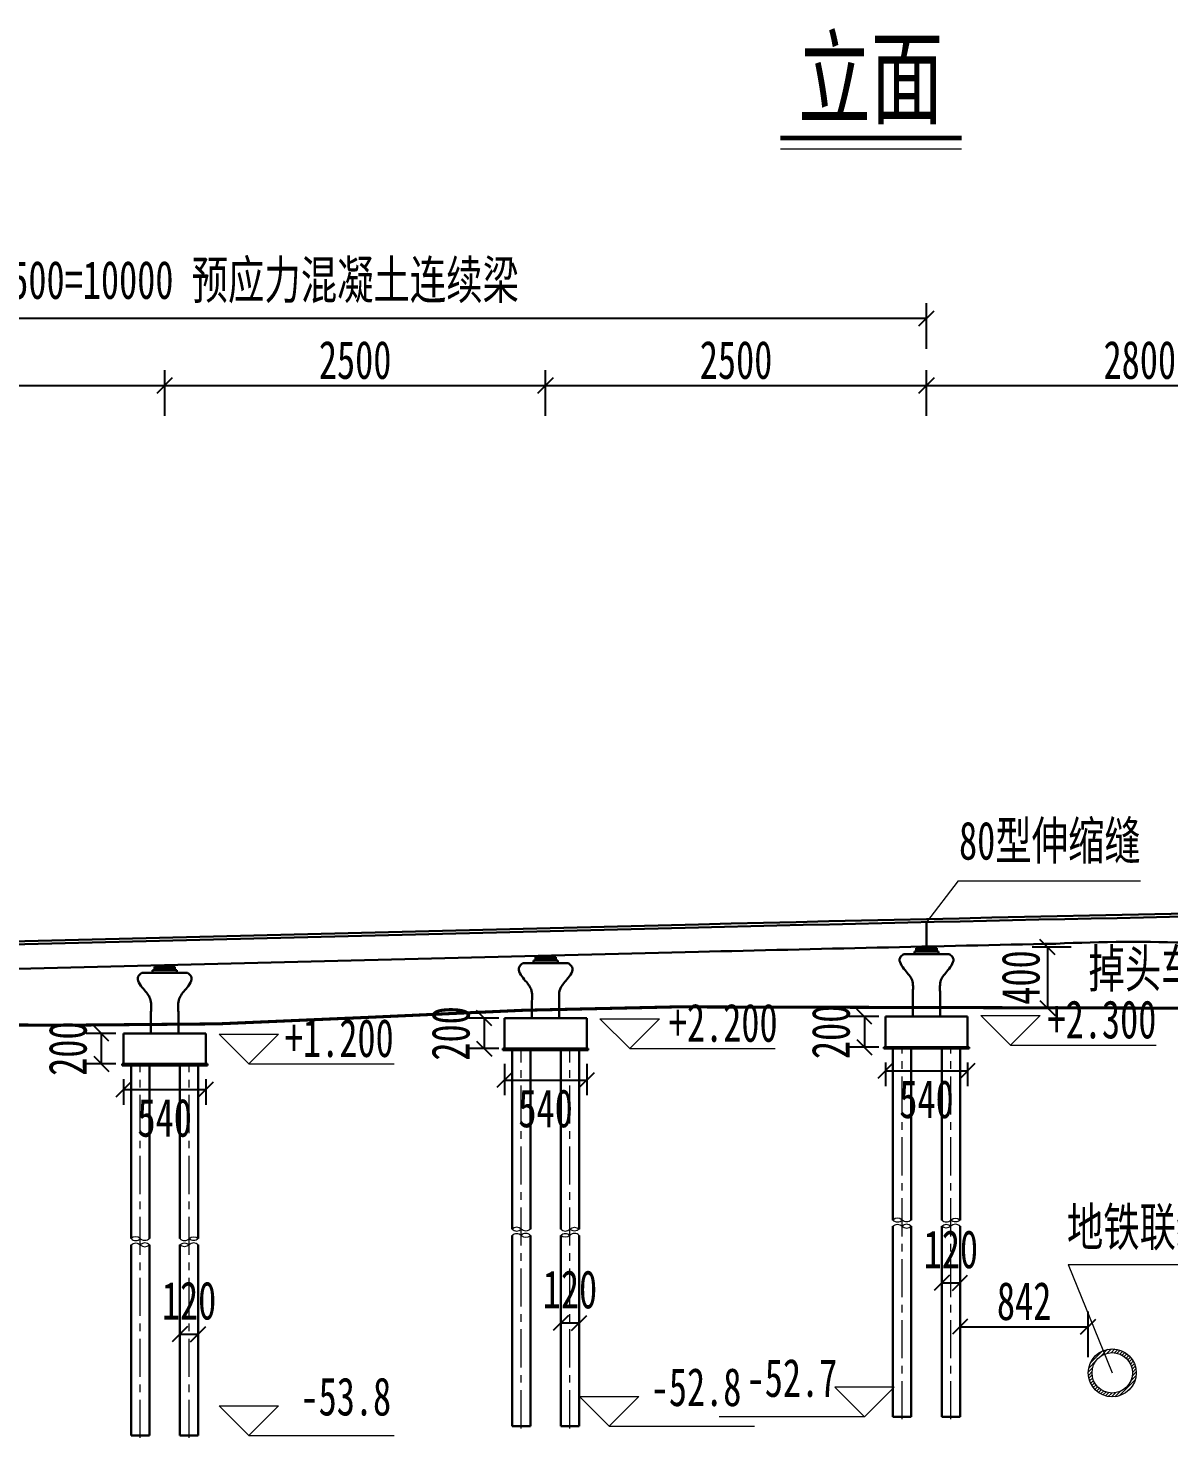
# Model space of a CAD drawing. Extents: x -2611510 to 954358, y -247163 to 181535.
# Drawn here: x 16323 to 91186, y 4578 to 97086 of the extents above; entities that cross this region are included whole.
import ezdxf

# ---------------------------------------------------------------- set-up
doc = ezdxf.new("R2010")
doc.units = 0
doc.linetypes.add('CENTER', pattern=[2, 1.25, -0.25, 0.25, -0.25])
doc.layers.get('Defpoints').update_dxf_attribs({"color": 8})
for name, color, linetype, lineweight in [('加粗线', 6, 'Continuous', 60), ('总 地铁', 5, 'Continuous', 15), ('文字', 7, 'Continuous', 15), ('标注', 3, 'Continuous', 18), ('桥 中心线', 5, 'CENTER', 15), ('桥 构造粗实', 1, 'Continuous', 30), ('桥 构造细虚', 6, 'Continuous', 15), ('桥 标高', 4, 'Continuous', 15), ('细线', 6, 'Continuous', 18)]:
    doc.layers.add(name, color=color, linetype=linetype, lineweight=lineweight)
doc.layers.add('纵_地面线', color=30, linetype='Continuous')
doc.styles.get("Standard").update_dxf_attribs({"font": '仿宋_GB2312.TTF', "width": 0.7})
doc.styles.add('仿宋字', font='仿宋_GB2312.TTF', dxfattribs={"width": 0.7})
doc.dimstyles.new('750', dxfattribs={"dimscale": 0, "dimtxt": 2.5, "dimasz": 1, "dimexe": 1, "dimexo": 1, "dimgap": 0, "dimtad": 0, "dimdec": 0, "dimlfac": 0.1, "dimrnd": 0.1, "dimzin": 12, "dimdsep": 46, "dimtxsty": '仿宋字', "dimblk": 'OBLIQUE', "dimcen": -1, "dimclrd": 256, "dimclre": 256, "dimclrt": 256, "dimadec": 4, "dimazin": 0, "dimtp": 2, "dimtm": 3, "dimtfac": 0.5, "dimtdec": 0, "dimtmove": 2, "dimatfit": 3, "dimldrblk": 'OBLIQUE', "dimfxl": 3, "dimfxlon": 1, "dimtvp": 0.7, "dimtolj": 1, "dimtzin": 12, "dimarcsym": 0})

# ---------------------------------------------------------------- blocks, each defined once
blk = doc.blocks.new('_Oblique')
at = {"color": 0, "linetype": 'ByBlock', "lineweight": -2}
blk.add_line((-0.5, -0.5), (0.5, 0.5), dxfattribs=at)
blk = doc.blocks.new('*D147')
at = {"layer": 'Defpoints', "color": 0, "transparency": 16777216}
for p in [(23077, 31118), (21122, 29118), (23077, 29118)]:
    blk.add_point(p, dxfattribs=at)
at = {"layer": '标注', "lineweight": -2, "transparency": 16777216}
for p, q in [((22077, 31118), (20122, 31118)), ((21122, 31118), (21122, 29118)), ((22077, 29118), (20122, 29118))]:
    blk.add_line(p, q, dxfattribs=at)
at = {"layer": '标注', "lineweight": -2, "transparency": 16777216, "xscale": 1000.0000020837, "yscale": 1000.0000020837, "zscale": 1000.0000020837}
for p, rotation in [((21122, 31118), 90), ((21122, 29118), 270)]:
    blk.add_blockref('_Oblique', p, dxfattribs=dict(at, rotation=rotation))
at = {"layer": '标注', "transparency": 16777216, "insert": (18932, 30118), "char_height": 2500, "attachment_point": 5, "rotation": 90, "style": '仿宋字'}
blk.add_mtext('\\A1;200', dxfattribs=at)
blk = doc.blocks.new('*D148')
at = {"layer": 'Defpoints', "color": 0, "transparency": 16777216}
for p in [(22582, 29118), (27981, 29118), (27981, 27439)]:
    blk.add_point(p, dxfattribs=at)
at = {"layer": '标注', "lineweight": -2, "transparency": 16777216}
for p, q in [((22582, 28118), (22582, 26439)), ((27981, 28118), (27981, 26439)), ((22582, 27439), (27981, 27439))]:
    blk.add_line(p, q, dxfattribs=at)
at = {"layer": '标注', "lineweight": -2, "transparency": 16777216, "xscale": 1000.0000020837, "yscale": 1000.0000020837, "zscale": 1000.0000020837, "rotation": 180}
blk.add_blockref('_Oblique', (22582, 27439), dxfattribs=at)
at = {"layer": '标注', "lineweight": -2, "transparency": 16777216, "xscale": 1000.0000020837, "yscale": 1000.0000020837, "zscale": 1000.0000020837}
blk.add_blockref('_Oblique', (27981, 27439), dxfattribs=at)
at = {"layer": '标注', "transparency": 16777216, "insert": (25282, 25567), "char_height": 2500, "attachment_point": 5, "style": '仿宋字'}
blk.add_mtext('\\A1;540', dxfattribs=at)
blk = doc.blocks.new('*D149')
at = {"layer": 'Defpoints', "color": 0, "transparency": 16777216}
for p in [(27481, 11380), (26281, 10492), (27481, 10492)]:
    blk.add_point(p, dxfattribs=at)
at = {"layer": '标注', "lineweight": -2, "transparency": 16777216}
for p, q in [((26281, 11380), (26281, 12380)), ((27481, 11380), (27481, 12380)), ((26281, 11380), (27481, 11380))]:
    blk.add_line(p, q, dxfattribs=at)
at = {"layer": '标注', "lineweight": -2, "transparency": 16777216, "xscale": 1000.0000020837, "yscale": 1000.0000020837, "zscale": 1000.0000020837, "rotation": 180}
blk.add_blockref('_Oblique', (26281, 11380), dxfattribs=at)
at = {"layer": '标注', "lineweight": -2, "transparency": 16777216, "xscale": 1000.0000020837, "yscale": 1000.0000020837, "zscale": 1000.0000020837}
blk.add_blockref('_Oblique', (27481, 11380), dxfattribs=at)
at = {"layer": '标注', "transparency": 16777216, "insert": (26881, 13569), "char_height": 2500, "attachment_point": 5, "style": '仿宋字'}
blk.add_mtext('\\A1;120', dxfattribs=at)
blk = doc.blocks.new('标高')
at = {"layer": '桥 标高'}
for p, q in [((-2000, 2000), (2000, 2000)), ((0, 0), (-2000, 2000)), ((0, 0), (2000, 2000)), ((0, 0), (9796, 0))]:
    blk.add_line(p, q, dxfattribs=at)
blk = doc.blocks.new('*D150')
at = {"layer": 'Defpoints', "color": 0, "transparency": 16777216}
for p in [(48207, 32118), (46252, 30118), (48207, 30118)]:
    blk.add_point(p, dxfattribs=at)
at = {"layer": '标注', "lineweight": -2, "transparency": 16777216}
for p, q in [((47207, 32118), (45252, 32118)), ((46252, 32118), (46252, 30118)), ((47207, 30118), (45252, 30118))]:
    blk.add_line(p, q, dxfattribs=at)
at = {"layer": '标注', "lineweight": -2, "transparency": 16777216, "xscale": 1000.0000020837, "yscale": 1000.0000020837, "zscale": 1000.0000020837}
for p, rotation in [((46252, 32118), 90), ((46252, 30118), 270)]:
    blk.add_blockref('_Oblique', p, dxfattribs=dict(at, rotation=rotation))
at = {"layer": '标注', "transparency": 16777216, "insert": (44063, 31118), "char_height": 2500, "attachment_point": 5, "rotation": 90, "style": '仿宋字'}
blk.add_mtext('\\A1;200', dxfattribs=at)
blk = doc.blocks.new('*D151')
at = {"layer": 'Defpoints', "color": 0, "transparency": 16777216}
for p in [(47582, 30118), (52981, 30118), (52981, 28059)]:
    blk.add_point(p, dxfattribs=at)
at = {"layer": '标注', "lineweight": -2, "transparency": 16777216}
for p, q in [((47582, 29118), (47582, 27059)), ((52981, 29118), (52981, 27059)), ((47582, 28059), (52981, 28059))]:
    blk.add_line(p, q, dxfattribs=at)
at = {"layer": '标注', "lineweight": -2, "transparency": 16777216, "xscale": 1000.0000020837, "yscale": 1000.0000020837, "zscale": 1000.0000020837, "rotation": 180}
blk.add_blockref('_Oblique', (47582, 28059), dxfattribs=at)
at = {"layer": '标注', "lineweight": -2, "transparency": 16777216, "xscale": 1000.0000020837, "yscale": 1000.0000020837, "zscale": 1000.0000020837}
blk.add_blockref('_Oblique', (52981, 28059), dxfattribs=at)
at = {"layer": '标注', "transparency": 16777216, "insert": (50282, 26186), "char_height": 2500, "attachment_point": 5, "style": '仿宋字'}
blk.add_mtext('\\A1;540', dxfattribs=at)
blk = doc.blocks.new('*D152')
at = {"layer": 'Defpoints', "color": 0, "transparency": 16777216}
for p in [(52481, 12115), (51281, 11227), (52481, 11227)]:
    blk.add_point(p, dxfattribs=at)
at = {"layer": '标注', "lineweight": -2, "transparency": 16777216}
for p, q in [((51281, 12115), (51281, 13115)), ((52481, 12115), (52481, 13115)), ((51281, 12115), (52481, 12115))]:
    blk.add_line(p, q, dxfattribs=at)
at = {"layer": '标注', "lineweight": -2, "transparency": 16777216, "xscale": 1000.0000020837, "yscale": 1000.0000020837, "zscale": 1000.0000020837, "rotation": 180}
blk.add_blockref('_Oblique', (51281, 12115), dxfattribs=at)
at = {"layer": '标注', "lineweight": -2, "transparency": 16777216, "xscale": 1000.0000020837, "yscale": 1000.0000020837, "zscale": 1000.0000020837}
blk.add_blockref('_Oblique', (52481, 12115), dxfattribs=at)
at = {"layer": '标注', "transparency": 16777216, "insert": (51881, 14304), "char_height": 2500, "attachment_point": 5, "style": '仿宋字'}
blk.add_mtext('\\A1;120', dxfattribs=at)
blk = doc.blocks.new('*D153')
at = {"layer": 'Defpoints', "color": 0, "transparency": 16777216}
for p in [(73159, 32218), (71203, 30218), (73159, 30218)]:
    blk.add_point(p, dxfattribs=at)
at = {"layer": '标注', "lineweight": -2, "transparency": 16777216}
for p, q in [((72159, 32218), (70203, 32218)), ((71203, 32218), (71203, 30218)), ((72159, 30218), (70203, 30218))]:
    blk.add_line(p, q, dxfattribs=at)
at = {"layer": '标注', "lineweight": -2, "transparency": 16777216, "xscale": 1000.0000020837, "yscale": 1000.0000020837, "zscale": 1000.0000020837}
for p, rotation in [((71203, 32218), 90), ((71203, 30218), 270)]:
    blk.add_blockref('_Oblique', p, dxfattribs=dict(at, rotation=rotation))
at = {"layer": '标注', "transparency": 16777216, "insert": (69014, 31218), "char_height": 2500, "attachment_point": 5, "rotation": 90, "style": '仿宋字'}
blk.add_mtext('\\A1;200', dxfattribs=at)
blk = doc.blocks.new('*D154')
at = {"layer": 'Defpoints', "color": 0, "transparency": 16777216}
for p in [(72582, 30218), (77981, 30218), (77981, 28661)]:
    blk.add_point(p, dxfattribs=at)
at = {"layer": '标注', "lineweight": -2, "transparency": 16777216}
for p, q in [((72582, 29218), (72582, 27661)), ((77981, 29218), (77981, 27661)), ((72582, 28661), (77981, 28661))]:
    blk.add_line(p, q, dxfattribs=at)
at = {"layer": '标注', "lineweight": -2, "transparency": 16777216, "xscale": 1000.0000020837, "yscale": 1000.0000020837, "zscale": 1000.0000020837, "rotation": 180}
blk.add_blockref('_Oblique', (72582, 28661), dxfattribs=at)
at = {"layer": '标注', "lineweight": -2, "transparency": 16777216, "xscale": 1000.0000020837, "yscale": 1000.0000020837, "zscale": 1000.0000020837}
blk.add_blockref('_Oblique', (77981, 28661), dxfattribs=at)
at = {"layer": '标注', "transparency": 16777216, "insert": (75282, 26789), "char_height": 2500, "attachment_point": 5, "style": '仿宋字'}
blk.add_mtext('\\A1;540', dxfattribs=at)
blk = doc.blocks.new('*D155')
at = {"layer": 'Defpoints', "color": 0, "transparency": 16777216}
for p in [(77481, 14750), (76281, 13862), (77481, 13862)]:
    blk.add_point(p, dxfattribs=at)
at = {"layer": '标注', "lineweight": -2, "transparency": 16777216}
for p, q in [((76281, 14750), (76281, 15750)), ((77481, 14750), (77481, 15750)), ((76281, 14750), (77481, 14750))]:
    blk.add_line(p, q, dxfattribs=at)
at = {"layer": '标注', "lineweight": -2, "transparency": 16777216, "xscale": 1000.0000020837, "yscale": 1000.0000020837, "zscale": 1000.0000020837, "rotation": 180}
blk.add_blockref('_Oblique', (76281, 14750), dxfattribs=at)
at = {"layer": '标注', "lineweight": -2, "transparency": 16777216, "xscale": 1000.0000020837, "yscale": 1000.0000020837, "zscale": 1000.0000020837}
blk.add_blockref('_Oblique', (77481, 14750), dxfattribs=at)
at = {"layer": '标注', "transparency": 16777216, "insert": (76881, 16939), "char_height": 2500, "attachment_point": 5, "style": '仿宋字'}
blk.add_mtext('\\A1;120', dxfattribs=at)
blk = doc.blocks.new('*D175')
at = {"layer": 'Defpoints', "color": 0, "transparency": 16777216}
for p in [(25281, 73637), (281, 29818), (25281, 30425)]:
    blk.add_point(p, dxfattribs=at)
at = {"layer": '标注', "lineweight": -2, "transparency": 16777216}
for p, q in [((281, 71637), (281, 74637)), ((25281, 71637), (25281, 74637)), ((281, 73637), (25281, 73637))]:
    blk.add_line(p, q, dxfattribs=at)
at = {"layer": '标注', "lineweight": -2, "transparency": 16777216, "xscale": 1000.0000020837, "yscale": 1000.0000020837, "zscale": 1000.0000020837, "rotation": 180}
blk.add_blockref('_Oblique', (281, 73637), dxfattribs=at)
at = {"layer": '标注', "lineweight": -2, "transparency": 16777216, "xscale": 1000.0000020837, "yscale": 1000.0000020837, "zscale": 1000.0000020837}
blk.add_blockref('_Oblique', (25281, 73637), dxfattribs=at)
at = {"layer": '标注', "transparency": 16777216, "insert": (12781, 75302), "char_height": 2500, "attachment_point": 5, "style": '仿宋字'}
blk.add_mtext('\\A1;2500', dxfattribs=at)
blk = doc.blocks.new('*D176')
at = {"layer": 'Defpoints', "color": 0, "transparency": 16777216}
for p in [(50282, 73637), (50282, 31045), (25281, 30425)]:
    blk.add_point(p, dxfattribs=at)
at = {"layer": '标注', "lineweight": -2, "transparency": 16777216}
for p, q in [((25281, 71637), (25281, 74637)), ((50282, 71637), (50282, 74637)), ((25281, 73637), (50282, 73637))]:
    blk.add_line(p, q, dxfattribs=at)
at = {"layer": '标注', "lineweight": -2, "transparency": 16777216, "xscale": 1000.0000020837, "yscale": 1000.0000020837, "zscale": 1000.0000020837, "rotation": 180}
blk.add_blockref('_Oblique', (25281, 73637), dxfattribs=at)
at = {"layer": '标注', "lineweight": -2, "transparency": 16777216, "xscale": 1000.0000020837, "yscale": 1000.0000020837, "zscale": 1000.0000020837}
blk.add_blockref('_Oblique', (50282, 73637), dxfattribs=at)
at = {"layer": '标注', "transparency": 16777216, "insert": (37781, 75302), "char_height": 2500, "attachment_point": 5, "style": '仿宋字'}
blk.add_mtext('\\A1;2500', dxfattribs=at)
blk = doc.blocks.new('*D177')
at = {"layer": 'Defpoints', "color": 0, "transparency": 16777216}
for p in [(75282, 73637), (75282, 31647), (50282, 31045)]:
    blk.add_point(p, dxfattribs=at)
at = {"layer": '标注', "lineweight": -2, "transparency": 16777216}
for p, q in [((50282, 71637), (50282, 74637)), ((75282, 71637), (75282, 74637)), ((50282, 73637), (75282, 73637))]:
    blk.add_line(p, q, dxfattribs=at)
at = {"layer": '标注', "lineweight": -2, "transparency": 16777216, "xscale": 1000.0000020837, "yscale": 1000.0000020837, "zscale": 1000.0000020837, "rotation": 180}
blk.add_blockref('_Oblique', (50282, 73637), dxfattribs=at)
at = {"layer": '标注', "lineweight": -2, "transparency": 16777216, "xscale": 1000.0000020837, "yscale": 1000.0000020837, "zscale": 1000.0000020837}
blk.add_blockref('_Oblique', (75282, 73637), dxfattribs=at)
at = {"layer": '标注', "transparency": 16777216, "insert": (62782, 75302), "char_height": 2500, "attachment_point": 5, "style": '仿宋字'}
blk.add_mtext('\\A1;2500', dxfattribs=at)
blk = doc.blocks.new('*D178')
at = {"layer": 'Defpoints', "color": 0, "transparency": 16777216}
for p in [(103282, 73637), (75282, 31647), (103282, 31213)]:
    blk.add_point(p, dxfattribs=at)
at = {"layer": '标注', "lineweight": -2, "transparency": 16777216}
for p, q in [((75282, 71637), (75282, 74637)), ((103282, 71637), (103282, 74637)), ((75282, 73637), (103282, 73637))]:
    blk.add_line(p, q, dxfattribs=at)
at = {"layer": '标注', "lineweight": -2, "transparency": 16777216, "xscale": 1000.0000020837, "yscale": 1000.0000020837, "zscale": 1000.0000020837, "rotation": 180}
blk.add_blockref('_Oblique', (75282, 73637), dxfattribs=at)
at = {"layer": '标注', "lineweight": -2, "transparency": 16777216, "xscale": 1000.0000020837, "yscale": 1000.0000020837, "zscale": 1000.0000020837}
blk.add_blockref('_Oblique', (103282, 73637), dxfattribs=at)
at = {"layer": '标注', "transparency": 16777216, "insert": (89282, 75302), "char_height": 2500, "attachment_point": 5, "style": '仿宋字'}
blk.add_mtext('\\A1;2800', dxfattribs=at)
blk = doc.blocks.new('*D184')
at = {"layer": 'Defpoints', "color": 0, "transparency": 16777216}
for p in [(75282, 78047), (-24719, 72137), (75282, 72137)]:
    blk.add_point(p, dxfattribs=at)
at = {"layer": '标注', "lineweight": -2, "transparency": 16777216}
for p, q in [((-24719, 76047), (-24719, 79047)), ((75282, 76047), (75282, 79047)), ((-24719, 78047), (75282, 78047))]:
    blk.add_line(p, q, dxfattribs=at)
at = {"layer": '标注', "lineweight": -2, "transparency": 16777216, "xscale": 1000.0000020837, "yscale": 1000.0000020837, "zscale": 1000.0000020837, "rotation": 180}
blk.add_blockref('_Oblique', (-24719, 78047), dxfattribs=at)
at = {"layer": '标注', "lineweight": -2, "transparency": 16777216, "xscale": 1000.0000020837, "yscale": 1000.0000020837, "zscale": 1000.0000020837}
blk.add_blockref('_Oblique', (75282, 78047), dxfattribs=at)
at = {"layer": '标注', "transparency": 16777216, "insert": (25282, 80421), "char_height": 2500, "attachment_point": 5, "style": '仿宋字'}
blk.add_mtext('\\A1;第一联 4×2500=10000 预应力混凝土连续梁', dxfattribs=at)
blk = doc.blocks.new('地铁')
at = {"layer": '总 地铁'}
h = blk.add_hatch(dxfattribs=at)
h.set_pattern_fill('ANSI31', color=256, scale=50, style=0)
h.paths.add_polyline_path([(-1575, 0, 1), (1575, 0, 1)])
h.paths.add_polyline_path([(1325, 0, -1), (-1325, 0, -1)], flags=16)
for radius in [1575, 1325]:
    blk.add_circle((0, 0), radius, dxfattribs=at)
blk = doc.blocks.new('*D190')
at = {"layer": 'Defpoints', "color": 0, "transparency": 16777216}
for p in [(85899, 11872), (77481, 8654), (85899, 8812)]:
    blk.add_point(p, dxfattribs=at)
at = {"layer": '标注', "lineweight": -2, "transparency": 16777216}
for p, q in [((77481, 9872), (77481, 12872)), ((85899, 9872), (85899, 12872)), ((77481, 11872), (85899, 11872))]:
    blk.add_line(p, q, dxfattribs=at)
at = {"layer": '标注', "lineweight": -2, "transparency": 16777216, "xscale": 1000.0000020837, "yscale": 1000.0000020837, "zscale": 1000.0000020837, "rotation": 180}
blk.add_blockref('_Oblique', (77481, 11872), dxfattribs=at)
at = {"layer": '标注', "lineweight": -2, "transparency": 16777216, "xscale": 1000.0000020837, "yscale": 1000.0000020837, "zscale": 1000.0000020837}
blk.add_blockref('_Oblique', (85899, 11872), dxfattribs=at)
at = {"layer": '标注', "transparency": 16777216, "insert": (81690, 13537), "char_height": 2500, "attachment_point": 5, "style": '仿宋字'}
blk.add_mtext('\\A1;842', dxfattribs=at)
blk = doc.blocks.new('*D309')
at = {"layer": 'Defpoints', "color": 0}
for p in [(85782, 36785), (83225, 32785), (85282, 32785)]:
    blk.add_point(p, dxfattribs=at)
at = {"layer": '标注', "lineweight": -2}
for p, q in [((84781, 36785), (82225, 36785)), ((83225, 36785), (83225, 32785)), ((84281, 32785), (82225, 32785))]:
    blk.add_line(p, q, dxfattribs=at)
at = {"layer": '标注', "lineweight": -2, "xscale": 1000.0000020837, "yscale": 1000.0000020837, "zscale": 1000.0000020837}
for p, rotation in [((83225, 36785), 90), ((83225, 32785), 270)]:
    blk.add_blockref('_Oblique', p, dxfattribs=dict(at, rotation=rotation))
at = {"layer": '标注', "insert": (81475, 34785), "char_height": 2500, "attachment_point": 5, "rotation": 90, "style": '仿宋字'}
blk.add_mtext('\\A1;400', dxfattribs=at)

msp = doc.modelspace()

# ---------------------------------------------------------------- hatches: boundary and pattern name
at = {"layer": '桥 构造粗实'}
h = msp.add_hatch(dxfattribs=at)
h.set_pattern_fill('ANSI31', color=256, scale=25.27, angle=180, style=0)
h.set_pattern_definition([(45, (41550.65, 15565.53), (-56.73277, 56.73277), [])])
h.paths.add_polyline_path([(49611.8, 36116.3), (49611.8, 35898.6), (50951.2, 35898.6), (50951.2, 36116.3)])
h = msp.add_hatch(dxfattribs=at)
h.set_pattern_fill('ANSI31', color=256, scale=25.27, angle=180, style=0)
h.set_pattern_definition([(45, (66550.65, 16167.845), (-56.73277, 56.73277), [])])
h.paths.add_polyline_path([(74611.8, 36718.6), (74611.8, 36500.9), (75951.2, 36500.9), (75951.2, 36718.6)])
h = msp.add_hatch(dxfattribs=at)
h.set_pattern_fill('ANSI31', color=256, scale=25.27, angle=180, style=0)
h.set_pattern_definition([(45, (16550.65, 14945.53), (-56.73277, 56.73277), [])])
h.paths.add_polyline_path([(24611.8, 35496.3), (24611.8, 35278.6), (25951.2, 35278.6), (25951.2, 35496.3)])

# ---------------------------------------------------------------- linework, layer by layer
at = {"layer": '加粗线'}
msp.add_line((65693, 89895.8), (77579.5, 89895.8), dxfattribs=at)
at = {"layer": '文字'}
for p, q in [((77368.1, 41127.4, 0), (75281.5, 38421.5)), ((77368.1, 41127.4, 0), (89328.8, 41127.4, 0)), ((84570.4, 15955.1), (100102.9, 15955.1)), ((84570.4, 15955.1), (87473.5, 8841.1))]:
    msp.add_line(p, q, dxfattribs=at)
at = {"layer": '桥 中心线', "ltscale": 2000}
for p, q in [((48681.5, 5198.2), (48681.5, 30118.1)), ((51881.5, 5198.2), (51881.5, 30118.1)), ((73681.5, 5800.4), (73681.5, 30218.1)), ((76881.5, 5800.4), (76881.5, 30218.1)), ((23681.5, 4578.4), (23681.5, 29118.1)), ((26881.5, 4578.4), (26881.5, 29118.1))]:
    msp.add_line(p, q, dxfattribs=at)
at = {"layer": '桥 构造粗实'}
for p, q in [((75281.5, 36821.5), (75281.5, 38421.5)), ((49611.8, 35898.6), (49611.8, 36116.3)), ((50951.2, 36116.3), (49611.8, 36116.3)), ((50951.2, 35898.6), (50951.2, 36116.3)), ((73781.5, 36321.5), (76781.5, 36321.5)), ((73781.5, 36321.5), (76781.5, 36321.5)), ((74485.5, 36321.5), (74485.5, 36500.9)), ((76077.5, 36500.9), (74485.5, 36500.9)), ((74611.8, 36500.9), (74611.8, 36718.6)), ((75951.2, 36718.6), (74611.8, 36718.6)), ((75951.2, 36500.9), (75951.2, 36718.6)), ((76077.5, 36321.5), (76077.5, 36500.9)), ((24485.5, 35099.2), (24485.5, 35278.6)), ((26077.5, 35278.6), (24485.5, 35278.6)), ((24611.8, 35278.6), (24611.8, 35496.3)), ((25951.2, 35496.3), (24611.8, 35496.3)), ((25951.2, 35278.6), (25951.2, 35496.3)), ((26077.5, 35099.2), (26077.5, 35278.6)), ((48781.5, 35719.2), (51781.5, 35719.2)), ((48781.5, 35719.2), (51781.5, 35719.2)), ((49485.5, 35719.2), (49485.5, 35898.6)), ((51077.5, 35898.6), (49485.5, 35898.6)), ((51077.5, 35719.2), (51077.5, 35898.6)), ((23781.5, 35099.2), (26781.5, 35099.2)), ((23781.5, 35099.2), (26781.5, 35099.2)), ((74381.5, 33723.9), (74381.5, 32218.1)), ((76181.5, 33723.9), (76181.5, 32218.1)), ((24381.5, 32501.5), (24381.5, 31118.1)), ((26181.5, 32501.5), (26181.5, 31118.1)), ((49381.5, 33121.5), (49381.5, 32118.1)), ((51181.5, 33121.5), (51181.5, 32118.1)), ((47581.5, 30118.1), (47581.5, 32118.1)), ((47581.5, 32118.1), (52981.5, 32118.1)), ((49281.5, 32118.1), (51281.5, 32118.1)), ((49281.5, 32118.1), (51281.5, 32118.1)), ((52981.5, 30118.1), (52981.5, 32118.1)), ((72581.5, 30218.1), (72581.5, 32218.1)), ((72581.5, 32218.1), (77981.5, 32218.1)), ((77981.5, 30218.1), (77981.5, 32218.1)), ((22581.5, 29118.1), (22581.5, 31118.1)), ((22581.5, 31118.1), (27981.5, 31118.1)), ((27981.5, 29118.1), (27981.5, 31118.1)), ((47481.5, 30118.1), (53081.5, 30118.1)), ((47481.5, 30018.1), (47481.5, 30118.1)), ((47481.5, 30018.1), (53081.5, 30018.1)), ((47581.5, 30118.1), (52981.5, 30118.1)), ((48081.5, 18269.4), (48081.5, 30118.1)), ((49281.5, 18269.4), (49281.5, 30118.1)), ((51281.5, 18269.4), (51281.5, 30118.1)), ((52481.5, 18269.4), (52481.5, 30118.1)), ((53081.5, 30018.1), (53081.5, 30118.1)), ((72481.5, 30218.1), (78081.5, 30218.1)), ((72481.5, 30118.1), (72481.5, 30218.1)), ((72481.5, 30118.1), (78081.5, 30118.1)), ((72581.5, 30218.1), (77981.5, 30218.1)), ((73081.5, 18871.6), (73081.5, 30218.1)), ((74281.5, 18871.6), (74281.5, 30218.1)), ((76281.5, 18871.6), (76281.5, 30218.1)), ((77481.5, 18871.6), (77481.5, 30218.1)), ((78081.5, 30118.1), (78081.5, 30218.1)), ((22481.5, 29118.1), (28081.5, 29118.1)), ((22481.5, 29018.1), (22481.5, 29118.1)), ((22481.5, 29018.1), (28081.5, 29018.1)), ((23081.5, 17649.6), (23081.5, 29118.1)), ((24281.5, 17649.6), (24281.5, 29118.1)), ((26281.5, 17649.6), (26281.5, 29118.1)), ((27481.5, 17649.6), (27481.5, 29118.1)), ((28081.5, 29018.1), (28081.5, 29118.1)), ((48081.5, 5345.5), (48081.5, 17861.4)), ((49281.5, 5345.5), (49281.5, 17861.4)), ((51281.5, 5345.5), (51281.5, 17861.4)), ((52481.5, 5345.5), (52481.5, 17861.4)), ((73081.5, 5947.7), (73081.5, 18463.6)), ((74281.5, 5947.7), (74281.5, 18463.6)), ((76281.5, 5947.7), (76281.5, 18463.6)), ((77481.5, 5947.7), (77481.5, 18463.6)), ((23081.5, 4725.6), (23081.5, 17241.6)), ((24281.5, 4725.6), (24281.5, 17241.6)), ((26281.5, 4725.6), (26281.5, 17241.6)), ((27481.5, 4725.6), (27481.5, 17241.6)), ((74281.5, 5947.7), (73081.5, 5947.7)), ((76281.5, 5947.7), (77481.5, 5947.7)), ((24281.5, 4725.6), (23081.5, 4725.6)), ((26281.5, 4725.6), (27481.5, 4725.6)), ((49281.5, 5345.5), (48081.5, 5345.5)), ((51281.5, 5345.5), (52481.5, 5345.5))]:
    msp.add_line(p, q, dxfattribs=at)
for points in [[(-29037.3, 36052.2), (60315.8, 38268.2, -0.0054488), (197268, 40171.6), (197282.7, 40171.6, -0.0032499), (340276.9, 39671.2), (340307.2, 39670.9, -0.004873), (457233.3, 37361.8), (511959.2, 35747.4, 0.0000105), (512409.1, 35734.1)], [(-29037.3, 35852.2), (60315.8, 38068.2, -0.0043752), (170281.5, 39832.7)], [(-24718.5, 34359.3), (60315.8, 36468.2, -0.0009337), (83781.5, 37006.3, -0.0009337)]]:
    msp.add_lwpolyline(points, format="xyb", dxfattribs=at)
msp.add_arc((88949.7, -74632.5), 111758.4, 83.406893, 92.650539, dxfattribs=at)
for points in [[(73781.5, 36321.5), (73543, 36075), (73880.7, 35262.9), (74331, 34613.1), (74381.5, 33723.9)], [(76781.5, 36321.5), (77020, 36075), (76682.3, 35262.9), (76232, 34613.1), (76181.5, 33723.9)], [(48781.5, 35719.2), (48543, 35472.7), (48880.7, 34660.5), (49331, 34010.8), (49381.5, 33121.5)], [(51781.5, 35719.2), (52020, 35472.7), (51682.3, 34660.5), (51232, 34010.8), (51181.5, 33121.5)], [(23781.5, 35099.2), (23543, 34852.7), (23880.7, 34040.5), (24331, 33390.8), (24381.5, 32501.5)], [(26781.5, 35099.2), (27020, 34852.7), (26682.3, 34040.5), (26232, 33390.8), (26181.5, 32501.5)]]:
    msp.add_spline(points, degree=3, dxfattribs=at)
at = {"layer": '桥 构造细虚'}
for points in [[(74281.5, 18871.6, -0.416), (73681.5, 18871.6, 0.408), (73081.5, 18871.6, 0.416), (73681.5, 18871.6, 0.416)], [(73081.5, 18463.6, -0.416), (73681.5, 18463.6, 0.408), (74281.5, 18463.6, 0.416), (73681.5, 18463.6, 0.416)], [(76281.5, 18871.6, 0.416), (76881.5, 18871.6, -0.408), (77481.5, 18871.6, -0.416), (76881.5, 18871.6, -0.416)], [(77481.5, 18463.6, 0.416), (76881.5, 18463.6, -0.408), (76281.5, 18463.6, -0.416), (76881.5, 18463.6, -0.416)], [(24281.5, 17649.6, -0.416), (23681.5, 17649.6, 0.408), (23081.5, 17649.6, 0.416), (23681.5, 17649.6, 0.416)], [(26281.5, 17649.6, 0.416), (26881.5, 17649.6, -0.408), (27481.5, 17649.6, -0.416), (26881.5, 17649.6, -0.416)], [(49281.5, 18269.4, -0.416), (48681.5, 18269.4, 0.408), (48081.5, 18269.4, 0.416), (48681.5, 18269.4, 0.416)], [(48081.5, 17861.4, -0.416), (48681.5, 17861.4, 0.408), (49281.5, 17861.4, 0.416), (48681.5, 17861.4, 0.416)], [(51281.5, 18269.4, 0.416), (51881.5, 18269.4, -0.408), (52481.5, 18269.4, -0.416), (51881.5, 18269.4, -0.416)], [(52481.5, 17861.4, 0.416), (51881.5, 17861.4, -0.408), (51281.5, 17861.4, -0.416), (51881.5, 17861.4, -0.416)], [(23081.5, 17241.6, -0.416), (23681.5, 17241.6, 0.408), (24281.5, 17241.6, 0.416), (23681.5, 17241.6, 0.416)], [(27481.5, 17241.6, 0.416), (26881.5, 17241.6, -0.408), (26281.5, 17241.6, -0.416), (26881.5, 17241.6, -0.416)]]:
    msp.add_lwpolyline(points, format="xyb", dxfattribs=at)
at = {"layer": '纵_地面线', "color": 5, "const_width": 200, "flags": 128}
msp.add_lwpolyline([(-29037.3, 31576.4), (-1218.5, 31707.1), (8781.5, 31704.1), (18781.5, 31656.1), (28781.5, 31744.1), (38781.5, 32178.1), (48781.5, 32634.1), (58781.5, 32857.1), (68781.5, 32834.1), (78781.5, 32809.1), (88781.5, 32784.1), (98781.5, 32758.1), (108781.5, 32732.1), (118781.5, 32745.1), (128781.5, 32663.1), (138781.5, 32189.1), (148781.5, 31664.1), (158781.5, 31153.1), (168781.5, 30708.1), (172281.5, 30513.2)], dxfattribs=at)
at = {"layer": '细线'}
msp.add_line((65693, 89171.1), (77579.5, 89171.1), dxfattribs=at)

# ---------------------------------------------------------------- block references
at = {"layer": '总 地铁'}
msp.add_blockref('地铁', (87473.5, 8841.1), dxfattribs=at)
at = {"layer": '桥 标高'}
for p, xscale, yscale, zscale in [((55802.1, 30118.1), 0.9750390015615265, 0.9750390015615265, 0.9750390015615265), ((80802.1, 30340.2), 0.9750390015615265, 0.9750390015615265, 0.9750390015615265), ((30802.1, 29118.1), 0.9750390015597076, 0.9750390015597076, 0.9750390015597076), ((71214.9, 5947.7), -0.9750390015615265, 0.9750390015601624, 0.9750390015600624), ((30802.1, 4725.6), 0.9750390015597076, 0.9750390015597076, 0.9750390015597076), ((54450.9, 5345.5), 0.9750390015597076, 0.9750390015597076, 0.9750390015597076)]:
    msp.add_blockref('标高', p, dxfattribs=dict(at, xscale=xscale, yscale=yscale, zscale=zscale))

# ---------------------------------------------------------------- texts
at = {"width": 0.7}
msp.add_text('立面', height=5000, dxfattribs=at).set_placement((66850, 91316.6))
at = {"layer": '文字', "char_height": 2500, "attachment_point": 1, "style": '仿宋字'}
for s, width, insert in [(' 80型伸缩缝', 17187.178, (76226.7, 45020.8, 0)), ('掉头车道', 9930.813, (85909.5, 36622.8)), ('地铁联络通道', 14772.412, (84497.1, 19672))]:
    msp.add_mtext_dynamic_manual_height_columns(s, width=width, gutter_width=12.5, heights=[0], dxfattribs=dict(at, insert=insert))
at = {"layer": '桥 标高', "char_height": 2500, "attachment_point": 1, "style": '仿宋字'}
for s, width, insert in [('+2.200', 4194.053, (58367.3, 33068.9)), ('+2.300', 4194.053, (83227.1, 33290.9)), ('+1.200', 4194.053, (33169.9, 32068.9)), ('-52.7', 5169.798, (63475.7, 9764.2)), ('-53.8', 6837.364, (34193.8, 8542.1)), ('-52.8', 5130.973, (57181.5, 9162))]:
    msp.add_mtext_dynamic_manual_height_columns(s, width=width, gutter_width=12.5, heights=[0], dxfattribs=dict(at, insert=insert))

# ---------------------------------------------------------------- dimensions: what is measured, and where the dimension line sits
at = {"layer": '标注'}
dim = msp.add_linear_dim(base=(75281.5, 78046.5), p1=(-24718.5, 72137.3), p2=(75281.5, 72137.3), text='第一联 4×2500=<> 预应力混凝土连续梁', dimstyle='750', override={"dimscale": 1000.000002, "dimfxl": 2}, dxfattribs=at)
dim.commit()
dim.dimension.update_dxf_attribs({"geometry": '*D184', "text_midpoint": (25281.5, 80420.8)})
for base, p1, p2, picture, middle in [((25281.5, 73637.3), (281.5, 29817.6), (25281.5, 30425.2), '*D175', (12781.5, 75302.2)), ((50281.5, 73637.3), (25281.5, 30425.2), (50281.5, 31045.1), '*D176', (37781.5, 75302.2)), ((75281.5, 73637.3), (50281.5, 31045.1), (75281.5, 31647.3), '*D177', (62781.5, 75302.2)), ((103281.5, 73637.3), (75281.5, 31647.3), (103281.5, 31212.6), '*D178', (89281.5, 75302.2)), ((77481.5, 14749.7), (76281.5, 13861.6), (77481.5, 13861.6), '*D155', (76881.5, 16938.9)), ((52481.5, 12115.1), (51281.5, 11227.1), (52481.5, 11227.1), '*D152', (51881.5, 14304.3)), ((27481.5, 11380), (26281.5, 10491.9), (27481.5, 10491.9), '*D149', (26881.5, 13569.2)), ((85898.8, 11871.8), (77481.5, 8654), (85898.8, 8811.7), '*D190', (81690.1, 13536.6))]:
    dim = msp.add_linear_dim(base=base, p1=p1, p2=p2, dimstyle='750', override={"dimscale": 1000.000002, "dimfxl": 2}, dxfattribs=at)
    dim.commit()
    dim.dimension.update_dxf_attribs({"geometry": picture, "text_midpoint": middle})
for base, p1, p2, picture, middle in [((83225, 32784.8), (85781.5, 36784.8), (85281.5, 32784.8), '*D309', (81475, 34784.8)), ((46251.9, 30118.1), (48207.4, 32118.1), (48207.4, 30118.1), '*D150', (44062.7, 31118.1)), ((71203.3, 30218.1), (73158.8, 32218.1), (73158.8, 30218.1), '*D153', (69014.1, 31218.1)), ((21121.7, 29118.1), (23077.2, 31118.1), (23077.2, 29118.1), '*D147', (18932.5, 30118.1))]:
    dim = msp.add_linear_dim(base=base, p1=p1, p2=p2, angle=90, dimstyle='750', override={"dimscale": 1000.000002, "dimfxl": 2}, dxfattribs=at)
    dim.commit()
    dim.dimension.update_dxf_attribs({"geometry": picture, "text_midpoint": middle})
for base, p1, p2, picture, middle in [((52981.5, 28059.3), (47581.5, 30118.1), (52981.5, 30118.1), '*D151', (50281.5, 26186.4)), ((77981.5, 28661.5), (72581.5, 30218.1), (77981.5, 30218.1), '*D154', (75281.5, 26788.6)), ((27981.5, 27439.4), (22581.5, 29118.1), (27981.5, 29118.1), '*D148', (25281.5, 25566.5))]:
    dim = msp.add_linear_dim(base=base, p1=p1, p2=p2, dimstyle='750', override={"dimscale": 1000.000002, "dimfxl": 2}, dxfattribs=at)
    dim.commit()
    dim.dimension.update_dxf_attribs({"geometry": picture, "text_midpoint": middle, "dimtype": 160})

doc.saveas('drawing.dxf')
